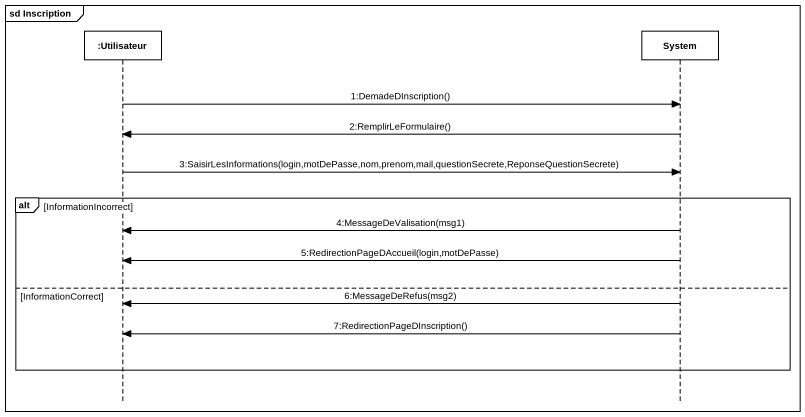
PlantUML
@startuml
mainframe sd Inscription
hide footbox
participant ":Utilisateur" as Utilisateur
participant System

Utilisateur -> System : 1:DemadeDInscription()
System -> Utilisateur : 2:RemplirLeFormulaire()
Utilisateur -> System : 3:SaisirLesInformations(login,motDePasse,nom,prenom,mail,questionSecrete,ReponseQuestionSecrete)
alt InformationIncorrect
  System -> Utilisateur : 4:MessageDeValisation(msg1)
  System -> Utilisateur : 5:RedirectionPageDAccueil(login,motDePasse)
else InformationCorrect
  System -> Utilisateur : 6:MessageDeRefus(msg2)
  System -> Utilisateur : 7:RedirectionPageDInscription()
end
@enduml
